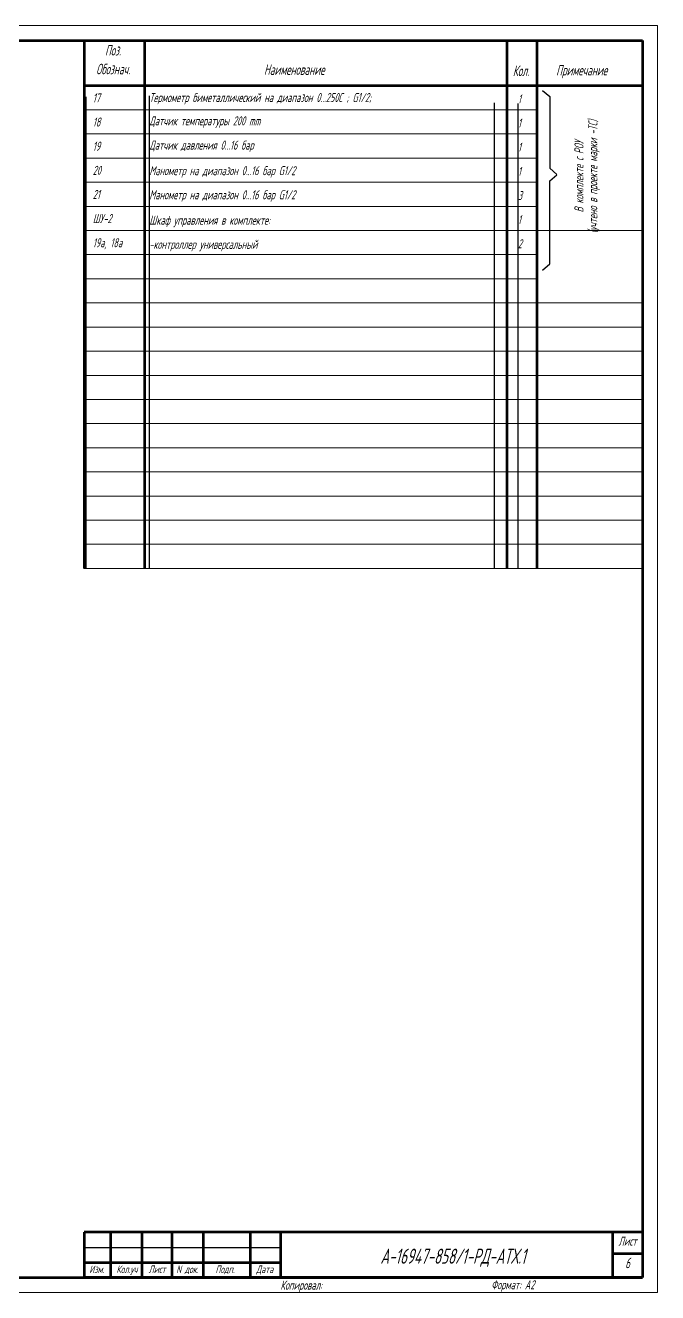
# Model space of a CAD drawing. Header units: millimetres. Extents: x -680 to 9204, y -4430 to 7779.
# Drawn here: x 4425.1 to 4634.6, y 3534.4 to 3954.4 of the extents above; entities that cross this region are included whole.
import ezdxf
from ezdxf.enums import TextEntityAlignment as Align

# ---------------------------------------------------------------- set-up
doc = ezdxf.new("R2010")
doc.units = ezdxf.units.MM
doc.layers.get('Defpoints').update_dxf_attribs({"color": 33})
for name, color, linetype, lineweight in [('Выноска', 137, 'Continuous', 20), ('Обводка', 6, 'Continuous', 25), ('Текст_КИП', 2, 'Continuous', 25), ('Толст.рамка', 7, 'Continuous', 60), ('Тонк.рамка', 10, 'Continuous', 20)]:
    doc.layers.add(name, color=color, linetype=linetype, lineweight=lineweight)
doc.styles.add('Simplex', font='simplex.shx', dxfattribs={"width": 0.7, "oblique": 15})

msp = doc.modelspace()

# ---------------------------------------------------------------- linework, layer by layer
for p, q in [((4596.506, 3932.846), (4598.873, 3930.776)), ((4598.873, 3930.776), (4598.873, 3907.054)), ((4598.873, 3907.054), (4601.239, 3904.984)), ((4598.873, 3902.804), (4601.239, 3904.873)), ((4598.873, 3875.305), (4598.873, 3902.804)), ((4596.506, 3873.236), (4598.873, 3875.305))]:
    msp.add_line(p, q)
at = {"lineweight": 60}
for p, q in [((4629.642, 3554.386), (4444.642, 3554.386)), ((4444.642, 3554.386), (4444.642, 3539.386)), ((4453.317, 3554.386), (4453.317, 3539.386)), ((4463.677, 3554.386), (4463.677, 3539.386)), ((4473.626, 3554.386), (4473.626, 3539.386)), ((4484.079, 3554.386), (4484.079, 3539.386)), ((4499.642, 3554.386), (4499.642, 3539.386)), ((4509.642, 3554.386), (4509.642, 3539.386)), ((4619.642, 3554.386), (4619.642, 3539.386)), ((4619.642, 3547.386), (4629.642, 3547.386)), ((4444.642, 3544.386), (4509.642, 3544.386)), ((4629.642, 3539.386), (4444.642, 3539.386))]:
    msp.add_line(p, q, dxfattribs=at)
at = {"layer": 'Defpoints'}
for p, q in [((4445.115, 3930.729), (4445.115, 3774.392)), ((4466.191, 3931.065), (4466.191, 3774.392)), ((4580.435, 3928.688), (4580.435, 3774.392)), ((4588.315, 3928.484), (4588.315, 3774.392))]:
    msp.add_line(p, q, dxfattribs=at)
at = {"layer": 'Выноска'}
for p, q in [((4594.642, 3926.392), (4444.642, 3926.392)), ((4594.642, 3918.392), (4444.642, 3918.392)), ((4594.642, 3910.392), (4444.642, 3910.392)), ((4594.642, 3902.392), (4444.642, 3902.392)), ((4594.642, 3894.392), (4444.642, 3894.392)), ((4629.642, 3886.392), (4444.642, 3886.392)), ((4594.642, 3878.392), (4444.642, 3878.392)), ((4594.642, 3870.392), (4444.642, 3870.392)), ((4629.642, 3862.392), (4444.642, 3862.392)), ((4629.642, 3854.392), (4444.642, 3854.392)), ((4629.642, 3846.392), (4444.642, 3846.392)), ((4629.642, 3838.392), (4444.642, 3838.392)), ((4629.642, 3830.392), (4444.642, 3830.392)), ((4629.642, 3822.392), (4444.642, 3822.392)), ((4629.642, 3814.392), (4444.642, 3814.392)), ((4629.642, 3806.392), (4444.642, 3806.392)), ((4629.642, 3798.392), (4444.642, 3798.392)), ((4629.642, 3790.392), (4444.642, 3790.392)), ((4629.642, 3782.392), (4444.642, 3782.392)), ((4629.642, 3774.392), (4444.642, 3774.392))]:
    msp.add_line(p, q, dxfattribs=at)
at = {"layer": 'Обводка', "color": 155}
msp.add_line((4444.642, 3549.386), (4509.642, 3549.386), dxfattribs=at)
at = {"layer": 'Толст.рамка'}
for p, q in [((4060.642, 3949.386), (4629.642, 3949.386)), ((4629.642, 3949.386), (4629.642, 3539.386)), ((4060.642, 3539.386), (4629.642, 3539.386))]:
    msp.add_line(p, q, dxfattribs=at)
at = {"layer": 'Толст.рамка', "lineweight": 60}
for p, q in [((4444.642, 3949.386), (4444.642, 3774.392)), ((4464.642, 3949.386), (4464.642, 3774.392)), ((4584.642, 3949.386), (4584.642, 3774.392)), ((4594.642, 3949.386), (4594.642, 3774.392)), ((4629.642, 3934.386), (4444.642, 3934.386))]:
    msp.add_line(p, q, dxfattribs=at)
at = {"layer": 'Тонк.рамка'}
for p, q in [((4040.642, 3954.386), (4634.642, 3954.386)), ((4634.642, 3954.386), (4634.642, 3534.386)), ((4634.642, 3534.386), (4040.642, 3534.386))]:
    msp.add_line(p, q, dxfattribs=at)

# ---------------------------------------------------------------- texts
at = {"layer": 'Текст_КИП', "style": 'Simplex', "oblique": 15, "width": 0.6}
for s, height, p in [('Поз.', 3.5, (4451.501, 3944.378)), ('Обознач. ', 3.5, (4448.585, 3938.16)), ('Наименование', 3.5, (4504.181, 3937.966)), ('Кол.', 3.5, (4586.646, 3937.577)), ('Примечание', 3.5, (4600.988, 3937.772)), ('А-16947-858/1-РД-АТХ.1', 5, (4542.763, 3543.966))]:
    msp.add_text(s, height=height, dxfattribs=at).set_placement(p)
at = {"layer": 'Текст_КИП', "color": 3, "style": 'Simplex', "oblique": 15, "width": 0.6}
for s, p in [('17', (4447.441, 3928.839)), ('Термометр биметаллический на диапазон 0...250С ; G1/2; ', (4466.191, 3928.959)), ('1', (4588.315, 3928.49)), ('18', (4447.441, 3920.839)), ('Датчик температуры 200 mm', (4466.191, 3921.238)), ('1', (4588.315, 3920.49)), ('19', (4447.441, 3912.839)), ('Датчик давления 0...16 бар', (4466.191, 3913.188)), ('1', (4588.315, 3912.49)), ('20', (4447.441, 3904.839)), ('Манометр на диапазон 0...16 бар G1/2', (4466.191, 3904.724)), ('1', (4588.315, 3904.49)), ('21', (4447.441, 3896.839)), ('Манометр на диапазон 0...16 бар G1/2', (4466.191, 3896.724)), ('3', (4588.315, 3896.49)), ('ШУ-2', (4447.441, 3888.839)), ('Шкаф управления в комплекте:', (4466.191, 3888.31)), ('1', (4588.315, 3888.49)), ('19а, 18а', (4447.441, 3880.839)), ('-контроллер универсальный', (4466.191, 3880.31)), ('2', (4588.315, 3880.49)), ('Копировал:', (4509.642, 3535.374)), ('Формат: А2', (4579.503, 3535.501))]:
    msp.add_text(s, height=3, dxfattribs=at).set_placement(p)
for s, p in [('(учтено в проекте марки -ТС)', (4614.669, 3904.272)), ('В комплекте с РОУ', (4610.071, 3904.272))]:
    msp.add_text(s, height=3, rotation=90, dxfattribs=at).set_placement(p, align=Align.CENTER)
at = {"layer": 'Текст_КИП', "style": 'Simplex', "oblique": 15, "width": 0.6}
for s, height, p in [('Лист', 3, (4624.665, 3549.957)), ('6', 3.5, (4624.665, 3542.487))]:
    msp.add_text(s, height=height, dxfattribs=at).set_placement(p, align=Align.CENTER)
at = {"layer": 'Текст_КИП', "color": 3, "style": 'Simplex', "oblique": 15, "width": 0.6}
for s, p in [('Изм.', (4448.785, 3540.89)), ('Кол.уч', (4458.785, 3540.89)), ('Лист', (4468.785, 3540.89)), ('N док.', (4478.785, 3540.89)), ('Подп.', (4491.285, 3540.89)), ('Дата', (4504.437, 3540.89))]:
    msp.add_text(s, height=2.5, dxfattribs=at).set_placement(p, align=Align.CENTER)

doc.saveas('drawing.dxf')
